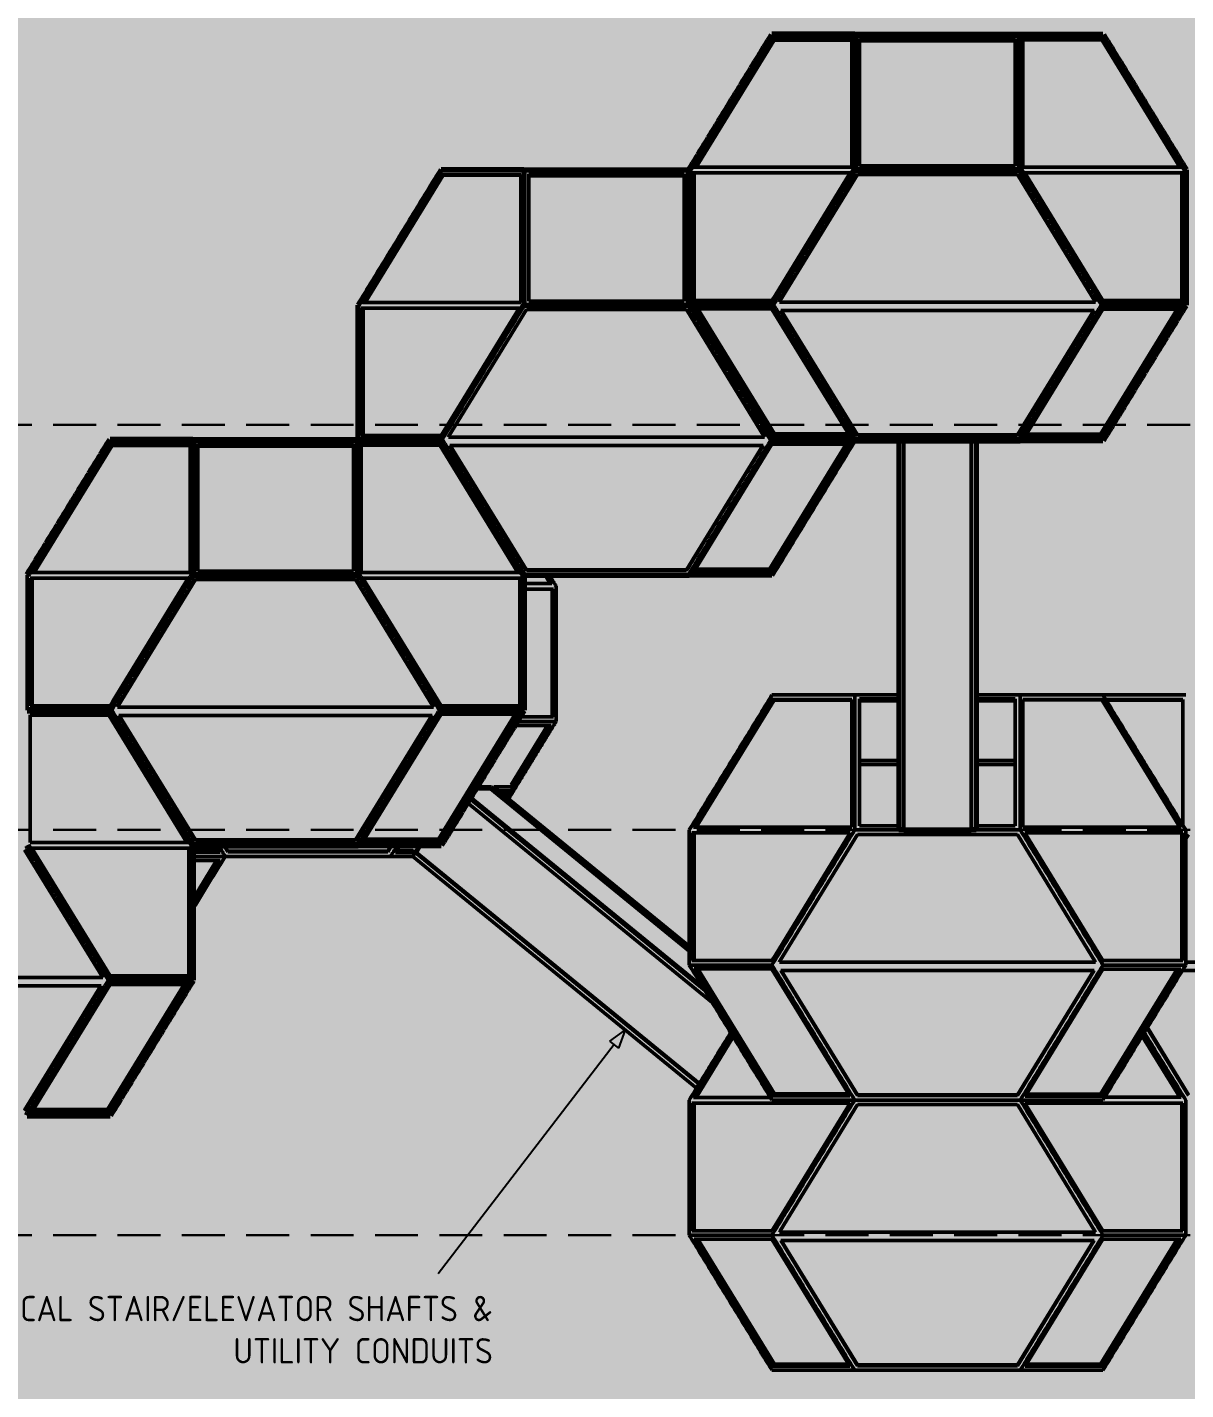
# Model space of a CAD drawing. Header units: millimetres. Extents: x 401 to 30661, y 2016 to 22119.
# Drawn here: x 15503 to 16189, y 8406 to 9213 of the extents above; entities that cross this region are included whole.
import ezdxf

# ---------------------------------------------------------------- set-up
doc = ezdxf.new("R2010")
doc.units = ezdxf.units.MM
doc.linetypes.add('DASHEDX2', pattern=[38.1, 25.4, -12.7])
for name, color, linetype, lineweight, true_color in [('1ST', 51, 'Continuous', 50, 0x7debff), ('2ND', 201, 'Continuous', 35, 0x39ffb0), ('3RD', 140, 'Continuous', 25, 0x7debff), ('4TH DETAILS', 125, 'Continuous', 15, 0x39ffb0), ('TEXTS', 210, 'Continuous', 25, 0xe0f9ff)]:
    doc.layers.add(name, color=color, linetype=linetype, lineweight=lineweight, true_color=true_color)
doc.layers.add('BACKGROUND', color=7, linetype='Continuous', true_color=0x000000)
for name, color, linetype, lineweight, true_color, transparency in [('GLOW-CYAN', 7, 'Continuous', 100, 0x7debff, 0.8), ('GLOW-CYAN-2', 7, 'Continuous', 50, 0x7debff, 0.8), ('GLOW-EMERALD', 7, 'Continuous', 70, 0x39ffb0, 0.8), ('GLOW-EMERALD-2', 7, 'Continuous', 30, 0x39ffb0, 0.8)]:
    doc.layers.add(name, color=color, linetype=linetype, lineweight=lineweight, true_color=true_color, transparency=transparency)
doc.styles.get("Standard").update_dxf_attribs({"font": 'arial.ttf'})

msp = doc.modelspace()

# ---------------------------------------------------------------- hatches: boundary and pattern name
at = {"layer": 'BACKGROUND'}
h = msp.add_hatch(color=256, dxfattribs=at)
h.dxf.hatch_style = 1
h.paths.add_polyline_path([(400.723, 2015.745), (30660.634, 2015.745), (30660.634, 22119.328), (400.723, 22119.328)])
at = {"layer": 'TEXTS'}
h = msp.add_hatch(color=256, dxfattribs=at)
h.dxf.hatch_style = 1
h.paths.add_polyline_path([(15847.871, 8612.422), (15853.349, 8608.222), (15857.29, 8619.033)])

# ---------------------------------------------------------------- linework, layer by layer
at = {"layer": '1ST', "linetype": 'Continuous'}
for points in [[(15944.141, 9208.413), (15895.151, 9128.413)], [(15993.131, 9208.413), (15944.141, 9208.413)], [(15993.131, 9208.413), (16091.11, 9208.413)], [(15993.131, 9208.413), (15993.131, 9128.413)], [(16091.11, 9208.413), (16140.1, 9208.413)], [(16091.11, 9208.413), (16091.11, 9128.413)], [(16140.1, 9208.413), (16189.09, 9128.413)], [(15895.151, 9048.413), (15895.151, 9128.413)], [(15944.141, 9048.413), (15993.131, 9128.413)], [(15993.131, 9128.413), (16091.11, 9128.413)], [(16091.11, 9128.413), (16140.1, 9048.413)], [(16189.09, 9048.413), (16189.09, 9128.413)], [(15895.151, 9048.413), (15944.141, 9048.413)], [(15895.151, 9048.413), (15944.141, 8968.413)], [(15944.141, 9048.413), (15993.131, 8968.413)], [(16091.11, 8968.413), (16140.1, 9048.413)], [(16140.1, 8968.413), (16189.09, 9048.413)], [(16189.09, 9048.413), (16140.1, 9048.413)], [(15552.223, 8968.413), (15503.233, 8888.413)], [(15601.212, 8968.413), (15552.223, 8968.413)], [(15601.212, 8968.413), (15699.192, 8968.413)], [(15601.212, 8968.413), (15601.212, 8888.413)], [(15699.192, 8968.413), (15748.182, 8968.413)], [(15699.192, 8968.413), (15699.192, 8888.413)], [(15748.182, 8968.413), (15797.172, 8888.413)], [(15944.141, 8968.413), (15993.131, 8968.413)], [(15993.131, 8968.413), (16091.11, 8968.413)], [(16140.1, 8968.413), (16091.11, 8968.413)], [(15552.223, 8808.413), (15601.212, 8888.413)], [(15601.212, 8888.413), (15699.192, 8888.413)], [(15699.192, 8888.413), (15748.182, 8808.413)], [(15797.172, 8808.413), (15797.172, 8888.413)], [(15503.233, 8808.413), (15552.223, 8808.413)], [(15552.223, 8808.413), (15601.212, 8728.413)], [(15699.192, 8728.413), (15748.182, 8808.413)], [(15748.182, 8728.413), (15797.172, 8808.413)], [(15797.172, 8808.413), (15748.182, 8808.413)], [(15503.233, 8728.413), (15552.223, 8648.413)], [(15601.212, 8648.413), (15601.212, 8728.413)], [(15601.212, 8728.413), (15699.192, 8728.413)], [(15748.182, 8728.413), (15699.192, 8728.413)], [(15503.233, 8568.413), (15552.223, 8648.413)], [(15552.223, 8568.413), (15601.212, 8648.413)], [(15601.212, 8648.413), (15552.223, 8648.413)], [(15552.223, 8568.413), (15503.233, 8568.413)]]:
    msp.add_open_spline(points, degree=1, dxfattribs=at)
at = {"layer": '2ND', "linetype": 'Continuous', "extrusion": (0, 1, -2e-16)}
for p, q in [((16019.21, 8968.413), (16019.21, 8737.473)), ((16065.031, 8968.413), (16065.031, 8737.473)), ((16022.121, 8737.473), (16019.21, 8737.473)), ((16022.121, 8737.473), (16062.121, 8737.473)), ((16065.031, 8737.473), (16062.121, 8737.473))]:
    msp.add_line(p, q, dxfattribs=at)
at = {"layer": '2ND', "linetype": 'Continuous'}
for points in [[(15748.182, 9128.413), (15699.192, 9048.413)], [(15797.172, 9128.413), (15748.182, 9128.413)], [(15797.172, 9128.413), (15895.151, 9128.413)], [(15797.172, 9128.413), (15797.172, 9048.413)], [(15699.192, 8968.413), (15699.192, 9048.413)], [(15748.182, 8968.413), (15797.172, 9048.413)], [(15797.172, 9048.413), (15895.151, 9048.413)], [(15748.182, 8968.413), (15797.172, 8888.413)], [(15895.151, 8888.413), (15944.141, 8968.413)], [(15944.141, 8888.413), (15993.131, 8968.413)], [(15797.172, 8888.413), (15895.151, 8888.413)], [(15944.141, 8888.413), (15895.151, 8888.413)]]:
    msp.add_open_spline(points, degree=1, dxfattribs=at)
at = {"layer": '3RD', "linetype": 'Continuous', "extrusion": (0, 1, -2e-16)}
for p, q in [((15898.409, 9131.073), (15944.141, 9205.753)), ((15899.272, 9129.982), (15945.366, 9205.253)), ((15945.366, 9205.253), (15944.141, 9205.753)), ((15944.141, 9205.753), (15989.873, 9205.753)), ((15945.366, 9205.253), (15991.502, 9205.253)), ((15989.873, 9205.753), (15991.502, 9205.753)), ((15991.502, 9205.753), (15991.502, 9203.092)), ((15991.502, 9203.092), (15991.502, 9129.982)), ((15996.042, 9206.036), (16088.2, 9206.036)), ((15996.042, 9130.79), (15996.042, 9206.036)), ((16088.2, 9204.865), (15996.042, 9204.865)), ((16088.2, 9206.036), (16088.2, 9130.79)), ((16092.74, 9131.073), (16092.74, 9205.753)), ((16092.74, 9205.753), (16138.471, 9205.753)), ((16139.365, 9205.453), (16092.74, 9205.453)), ((16138.471, 9205.753), (16140.1, 9205.753)), ((16139.365, 9205.453), (16140.1, 9205.753)), ((16185.537, 9130.055), (16139.365, 9205.453)), ((16140.1, 9205.753), (16186.456, 9130.055)), ((15897.741, 9129.982), (15898.409, 9131.073)), ((15897.741, 9129.982), (15991.502, 9129.982)), ((16088.2, 9130.79), (15996.042, 9130.79)), ((16092.74, 9130.055), (16092.74, 9131.073)), ((16092.74, 9130.055), (16186.456, 9130.055)), ((15702.45, 9051.073), (15748.182, 9125.753)), ((15703.313, 9049.982), (15749.407, 9125.253)), ((15749.407, 9125.253), (15748.182, 9125.753)), ((15748.182, 9125.753), (15793.913, 9125.753)), ((15749.407, 9125.253), (15795.542, 9125.253)), ((15793.913, 9125.753), (15795.542, 9125.753)), ((15795.542, 9125.753), (15795.542, 9123.092)), ((15795.542, 9123.092), (15795.542, 9049.982)), ((15800.082, 9126.036), (15892.24, 9126.036)), ((15800.082, 9050.79), (15800.082, 9126.036)), ((15892.24, 9124.865), (15800.082, 9124.865)), ((15892.24, 9126.036), (15892.24, 9050.79)), ((15896.78, 9126.639), (15898.005, 9126.139)), ((15896.78, 9051.073), (15896.78, 9126.639)), ((15990.416, 9126.639), (15896.78, 9126.639)), ((15898.005, 9051.073), (15898.005, 9126.139)), ((15990.416, 9126.639), (15945.77, 9053.734)), ((15949.028, 9051.073), (15994.76, 9125.753)), ((15994.76, 9125.753), (16086.223, 9125.753)), ((16086.223, 9125.753), (16089.481, 9125.753)), ((16089.481, 9125.753), (16135.756, 9050.187)), ((16140.1, 9051.073), (16093.826, 9126.639)), ((16187.461, 9126.639), (16093.826, 9126.639)), ((16186.726, 9126.339), (16187.461, 9126.639)), ((16186.726, 9051.073), (16186.726, 9126.339)), ((16187.461, 9126.639), (16187.461, 9125.753)), ((16187.461, 9125.753), (16187.461, 9051.073)), ((15701.782, 9049.982), (15702.45, 9051.073)), ((15701.782, 9049.982), (15795.542, 9049.982)), ((15892.24, 9050.79), (15800.082, 9050.79)), ((15944.141, 9051.073), (15896.78, 9051.073)), ((15945.77, 9053.734), (15944.141, 9051.073)), ((15948.485, 9050.187), (15949.028, 9051.073)), ((15948.485, 9050.187), (16135.756, 9050.187)), ((16141.729, 9051.073), (16140.1, 9051.073)), ((16187.461, 9051.073), (16141.729, 9051.073)), ((15700.821, 9046.639), (15702.046, 9046.139)), ((15700.821, 8971.073), (15700.821, 9046.639)), ((15794.456, 9046.639), (15700.821, 9046.639)), ((15702.046, 8971.073), (15702.046, 9046.139)), ((15794.456, 9046.639), (15749.811, 8973.734)), ((15753.069, 8971.073), (15798.801, 9045.753)), ((15798.801, 9045.753), (15890.264, 9045.753)), ((15890.264, 9045.753), (15893.522, 9045.753)), ((15893.522, 9045.753), (15939.797, 8970.187)), ((15944.096, 8970.863), (15898.018, 9046.109)), ((15898.018, 9046.109), (15944.096, 9046.109)), ((15900.169, 9046.109), (15945.531, 8972.034)), ((15944.096, 9046.109), (15944.141, 9046.036)), ((15944.141, 9046.036), (15990.175, 8970.863)), ((15994.76, 8971.073), (15949.34, 9045.244)), ((16134.901, 9045.244), (15949.34, 9045.244)), ((15994.76, 8971.573), (15949.646, 9045.244)), ((16134.901, 9045.244), (16089.481, 8971.073)), ((16134.595, 9045.244), (16089.481, 8971.573)), ((16094.021, 8970.79), (16140.1, 9046.036)), ((16138.666, 8971.961), (16184.028, 9046.036)), ((16140.1, 9046.036), (16186.179, 9046.036)), ((16186.179, 9046.036), (16140.1, 8970.79)), ((15748.182, 8971.073), (15700.821, 8971.073)), ((15749.811, 8973.734), (15748.182, 8971.073)), ((15752.526, 8970.187), (15753.069, 8971.073)), ((15752.526, 8970.187), (15939.797, 8970.187)), ((15945.531, 8972.034), (15944.096, 8970.863)), ((15944.141, 8970.863), (15944.096, 8970.863)), ((15990.175, 8970.863), (15944.141, 8970.863)), ((15945.531, 8972.034), (15989.458, 8972.034)), ((15994.76, 8971.073), (15994.76, 8971.573)), ((16089.481, 8971.573), (15994.76, 8971.573)), ((16086.223, 8971.073), (15994.76, 8971.073)), ((16022.121, 8968.413), (16022.121, 8737.473)), ((16022.121, 8968.413), (16022.121, 8737.473)), ((16062.121, 8968.413), (16062.121, 8737.473)), ((16062.121, 8968.413), (16062.121, 8737.473)), ((16089.481, 8971.073), (16086.223, 8971.073)), ((16089.481, 8971.073), (16089.481, 8971.573)), ((16140.1, 8970.79), (16094.021, 8970.79)), ((16094.738, 8971.961), (16138.666, 8971.961)), ((16138.666, 8971.961), (16140.1, 8970.79)), ((15506.491, 8891.073), (15552.223, 8965.753)), ((15507.354, 8889.982), (15553.447, 8965.253)), ((15553.447, 8965.253), (15552.223, 8965.753)), ((15552.223, 8965.753), (15597.954, 8965.753)), ((15553.447, 8965.253), (15599.583, 8965.253)), ((15597.954, 8965.753), (15599.583, 8965.753)), ((15599.583, 8965.753), (15599.583, 8963.092)), ((15599.583, 8963.092), (15599.583, 8889.982)), ((15604.123, 8966.036), (15696.281, 8966.036)), ((15604.123, 8890.79), (15604.123, 8966.036)), ((15696.281, 8964.865), (15604.123, 8964.865)), ((15696.281, 8966.036), (15696.281, 8890.79)), ((15700.821, 8891.073), (15700.821, 8965.753)), ((15700.821, 8965.753), (15746.553, 8965.753)), ((15747.447, 8965.453), (15700.821, 8965.453)), ((15746.553, 8965.753), (15748.182, 8965.753)), ((15747.447, 8965.453), (15748.182, 8965.753)), ((15793.619, 8890.055), (15747.447, 8965.453)), ((15748.182, 8965.753), (15794.537, 8890.055)), ((15798.801, 8891.073), (15753.381, 8965.244)), ((15938.942, 8965.244), (15753.381, 8965.244)), ((15798.801, 8891.573), (15753.687, 8965.244)), ((15938.942, 8965.244), (15893.522, 8891.073)), ((15938.636, 8965.244), (15893.522, 8891.573)), ((15898.062, 8890.79), (15944.141, 8966.036)), ((15942.707, 8891.961), (15988.068, 8966.036)), ((15944.141, 8966.036), (15990.22, 8966.036)), ((15990.22, 8966.036), (15944.141, 8890.79)), ((15504.862, 8886.639), (15506.087, 8886.139)), ((15504.862, 8811.073), (15504.862, 8886.639)), ((15598.497, 8886.639), (15504.862, 8886.639)), ((15505.823, 8889.982), (15506.491, 8891.073)), ((15505.823, 8889.982), (15599.583, 8889.982)), ((15506.087, 8811.073), (15506.087, 8886.139)), ((15598.497, 8886.639), (15553.852, 8813.734)), ((15557.11, 8811.073), (15602.842, 8885.753)), ((15602.842, 8885.753), (15694.305, 8885.753)), ((15696.281, 8890.79), (15604.123, 8890.79)), ((15694.305, 8885.753), (15697.563, 8885.753)), ((15697.563, 8885.753), (15743.838, 8810.187)), ((15700.821, 8890.055), (15700.821, 8891.073)), ((15700.821, 8890.055), (15794.537, 8890.055)), ((15748.182, 8811.073), (15701.907, 8886.639)), ((15795.542, 8886.639), (15701.907, 8886.639)), ((15794.808, 8886.339), (15795.542, 8886.639)), ((15794.808, 8811.073), (15794.808, 8886.339)), ((15795.542, 8886.639), (15795.542, 8885.753)), ((15795.542, 8885.753), (15795.542, 8811.073)), ((15798.801, 8891.073), (15798.801, 8891.573)), ((15893.522, 8891.573), (15798.801, 8891.573)), ((15890.264, 8891.073), (15798.801, 8891.073)), ((15812.801, 8883.452), (15809.763, 8888.413)), ((15810.682, 8888.413), (15813.72, 8883.452)), ((15893.522, 8891.073), (15890.264, 8891.073)), ((15893.522, 8891.073), (15893.522, 8891.573)), ((15944.141, 8890.79), (15898.062, 8890.79)), ((15898.779, 8891.961), (15942.707, 8891.961)), ((15942.707, 8891.961), (15944.141, 8890.79)), ((15797.172, 8883.452), (15813.72, 8883.452)), ((15814.725, 8880.037), (15797.172, 8880.037)), ((15813.99, 8879.737), (15814.725, 8880.037)), ((15813.99, 8804.471), (15813.99, 8879.737)), ((15814.725, 8880.037), (15814.725, 8879.15)), ((15814.725, 8879.15), (15814.725, 8804.471)), ((15553.852, 8813.734), (15552.223, 8811.073)), ((15898.409, 8740.133), (15944.141, 8814.813)), ((15899.272, 8739.042), (15945.366, 8814.313)), ((15945.366, 8814.313), (15944.141, 8814.813)), ((15944.141, 8814.813), (15989.873, 8814.813)), ((15945.366, 8814.313), (15991.502, 8814.313)), ((15989.873, 8814.813), (15991.502, 8814.813)), ((15991.502, 8814.813), (15991.502, 8812.152)), ((15996.042, 8815.096), (16019.21, 8815.096)), ((15996.042, 8739.85), (15996.042, 8815.096)), ((16019.21, 8813.925), (15996.042, 8813.925)), ((16065.031, 8815.096), (16088.2, 8815.096)), ((16088.2, 8813.925), (16065.031, 8813.925)), ((16088.2, 8815.096), (16088.2, 8739.85)), ((16092.74, 8740.133), (16092.74, 8814.813)), ((16092.74, 8814.813), (16138.471, 8814.813)), ((16139.365, 8814.513), (16092.74, 8814.513)), ((16138.471, 8814.813), (16140.1, 8814.813)), ((16139.365, 8814.513), (16140.1, 8814.813)), ((16185.537, 8739.115), (16139.365, 8814.513)), ((16140.1, 8814.813), (16186.456, 8739.115)), ((16141.729, 8814.813), (16185.832, 8814.813)), ((16142.035, 8814.313), (16187.461, 8814.313)), ((16185.832, 8814.813), (16187.461, 8814.813)), ((16187.461, 8814.813), (16187.461, 8812.152)), ((15552.223, 8811.073), (15504.862, 8811.073)), ((15504.862, 8731.073), (15504.862, 8805.753)), ((15504.862, 8805.753), (15550.594, 8805.753)), ((15551.488, 8805.453), (15504.862, 8805.453)), ((15550.594, 8805.753), (15552.223, 8805.753)), ((15551.488, 8805.453), (15552.223, 8805.753)), ((15597.659, 8730.055), (15551.488, 8805.453)), ((15552.223, 8805.753), (15598.578, 8730.055)), ((15556.567, 8810.187), (15557.11, 8811.073)), ((15556.567, 8810.187), (15743.838, 8810.187)), ((15602.842, 8731.073), (15557.421, 8805.244)), ((15742.983, 8805.244), (15557.421, 8805.244)), ((15602.842, 8731.573), (15557.728, 8805.244)), ((15742.677, 8805.244), (15697.563, 8731.573)), ((15742.983, 8805.244), (15697.563, 8731.073)), ((15702.103, 8730.79), (15748.182, 8806.036)), ((15746.747, 8731.961), (15792.109, 8806.036)), ((15749.811, 8811.073), (15748.182, 8811.073)), ((15748.182, 8806.036), (15794.261, 8806.036)), ((15794.261, 8806.036), (15748.182, 8730.79)), ((15795.542, 8811.073), (15749.811, 8811.073)), ((15991.502, 8812.152), (15991.502, 8739.042)), ((16187.461, 8812.152), (16187.461, 8740.133)), ((15813.443, 8799.434), (15787.27, 8756.693)), ((15789.697, 8764.17), (15811.292, 8799.434)), ((15791.673, 8799.434), (15813.443, 8799.434)), ((15814.725, 8804.471), (15794.758, 8804.471)), ((16019.21, 8778.661), (15996.042, 8778.661)), ((15996.042, 8776.285), (15996.042, 8778.661)), ((16019.21, 8776.285), (15996.042, 8776.285)), ((16088.2, 8778.661), (16065.031, 8778.661)), ((16088.2, 8776.285), (16065.031, 8776.285)), ((16088.2, 8778.661), (16088.2, 8776.285)), ((15765.605, 8756.865), (15902.968, 8644.708)), ((15777.389, 8761.851), (15768.659, 8761.851)), ((15778.092, 8762.999), (15769.361, 8762.999)), ((15778.092, 8762.999), (15777.389, 8761.851)), ((15895.151, 8665.699), (15777.389, 8761.851)), ((15778.092, 8762.999), (15895.151, 8667.42)), ((15791.131, 8762.999), (15779.547, 8762.999)), ((15779.547, 8762.999), (15895.151, 8668.609)), ((15789.676, 8760.622), (15782.458, 8760.622)), ((15785.836, 8757.864), (15787.525, 8760.622)), ((15791.131, 8762.999), (15789.676, 8760.622)), ((15789.697, 8764.17), (15791.131, 8762.999)), ((15763.664, 8753.696), (15908.79, 8635.201)), ((15765.12, 8756.072), (15904.423, 8642.331)), ((15896.78, 8735.699), (15898.005, 8735.199)), ((15896.78, 8660.133), (15896.78, 8735.699)), ((15990.416, 8735.699), (15896.78, 8735.699)), ((15897.741, 8739.042), (15898.409, 8740.133)), ((15897.741, 8739.042), (15991.502, 8739.042)), ((15898.005, 8660.133), (15898.005, 8735.199)), ((15990.416, 8735.699), (15945.77, 8662.794)), ((15949.028, 8660.133), (15994.76, 8734.813)), ((15994.76, 8734.813), (16086.223, 8734.813)), ((16019.21, 8739.85), (15996.042, 8739.85)), ((16088.2, 8739.85), (16065.031, 8739.85)), ((16086.223, 8734.813), (16089.481, 8734.813)), ((16089.481, 8734.813), (16135.756, 8659.246)), ((16092.74, 8739.115), (16092.74, 8740.133)), ((16092.74, 8739.115), (16186.456, 8739.115)), ((16140.1, 8660.133), (16093.826, 8735.699)), ((16187.461, 8735.699), (16093.826, 8735.699)), ((16186.726, 8735.399), (16187.461, 8735.699)), ((16186.726, 8660.133), (16186.726, 8735.399)), ((16187.461, 8735.699), (16187.461, 8734.813)), ((16187.461, 8734.813), (16187.461, 8660.133)), ((16189.09, 8732.152), (16190.719, 8734.813)), ((15501.604, 8725.753), (15547.878, 8650.187)), ((15504.862, 8730.055), (15504.862, 8731.073)), ((15504.862, 8730.055), (15598.578, 8730.055)), ((15552.223, 8651.073), (15505.948, 8726.639)), ((15599.583, 8726.639), (15505.948, 8726.639)), ((15598.848, 8726.339), (15599.583, 8726.639)), ((15598.848, 8651.073), (15598.848, 8726.339)), ((15599.583, 8726.639), (15599.583, 8725.753)), ((15599.583, 8725.753), (15599.583, 8651.073)), ((15601.212, 8725.431), (15616.722, 8725.431)), ((15617.439, 8724.26), (15601.212, 8724.26)), ((15697.563, 8731.573), (15602.842, 8731.573)), ((15602.842, 8731.073), (15602.842, 8731.573)), ((15694.305, 8731.073), (15602.842, 8731.073)), ((15614.896, 8728.413), (15617.439, 8724.26)), ((15622.024, 8724.471), (15619.61, 8728.413)), ((15622.024, 8724.971), (15619.916, 8728.413)), ((15622.024, 8724.471), (15622.024, 8724.971)), ((15716.745, 8724.971), (15622.024, 8724.971)), ((15713.487, 8724.471), (15622.024, 8724.471)), ((15697.563, 8731.073), (15694.305, 8731.073)), ((15697.563, 8731.073), (15697.563, 8731.573)), ((15748.182, 8730.79), (15702.103, 8730.79)), ((15702.82, 8731.961), (15746.747, 8731.961)), ((15716.745, 8724.471), (15713.487, 8724.471)), ((15719.159, 8728.413), (15716.745, 8724.471)), ((15718.853, 8728.413), (15716.745, 8724.971)), ((15716.745, 8724.471), (15716.745, 8724.971)), ((15721.285, 8724.187), (15723.873, 8728.413)), ((15733.622, 8724.187), (15721.285, 8724.187)), ((15722.003, 8725.358), (15731.435, 8725.358)), ((15732.869, 8724.187), (15731.414, 8721.811)), ((15732.869, 8724.187), (15731.435, 8725.358)), ((15732.869, 8724.187), (15735.457, 8728.413)), ((15733.622, 8724.187), (15732.869, 8724.187)), ((15732.869, 8724.187), (15900.953, 8586.947)), ((15733.622, 8724.187), (15732.869, 8724.187)), ((15736.21, 8728.413), (15733.622, 8724.187)), ((15733.622, 8724.187), (15901.204, 8587.357)), ((15746.747, 8731.961), (15748.182, 8730.79)), ((15601.212, 8719.434), (15617.484, 8719.434)), ((15617.484, 8719.434), (15601.212, 8692.862)), ((15601.212, 8696.376), (15615.333, 8719.434)), ((15731.414, 8721.811), (15899.498, 8584.571)), ((15944.141, 8660.133), (15896.78, 8660.133)), ((15945.77, 8662.794), (15944.141, 8660.133)), ((15948.485, 8659.246), (15949.028, 8660.133)), ((16141.729, 8660.133), (16140.1, 8660.133)), ((16187.461, 8660.133), (16141.729, 8660.133)), ((15944.096, 8579.922), (15898.018, 8655.169)), ((15898.018, 8655.169), (15944.096, 8655.169)), ((15900.169, 8655.169), (15945.531, 8581.094)), ((15944.096, 8655.169), (15944.141, 8655.096)), ((15944.141, 8655.096), (15990.175, 8579.922)), ((15948.485, 8659.246), (16135.756, 8659.246)), ((15994.76, 8580.133), (15949.34, 8654.304)), ((16134.901, 8654.304), (15949.34, 8654.304)), ((15994.76, 8580.633), (15949.646, 8654.304)), ((16134.595, 8654.304), (16089.481, 8580.633)), ((16134.901, 8654.304), (16089.481, 8580.133)), ((16094.021, 8579.85), (16140.1, 8655.096)), ((16138.666, 8581.021), (16184.028, 8655.096)), ((16140.1, 8655.096), (16186.179, 8655.096)), ((16186.179, 8655.096), (16140.1, 8579.85)), ((16330.861, 8654.304), (16187.149, 8654.304)), ((16189.09, 8659.246), (16331.715, 8659.246)), ((15360.608, 8650.187), (15547.878, 8650.187)), ((15547.024, 8645.244), (15361.462, 8645.244)), ((15547.024, 8645.244), (15501.604, 8571.073)), ((15546.718, 8645.244), (15501.604, 8571.573)), ((15506.144, 8570.79), (15552.223, 8646.036)), ((15550.788, 8571.961), (15596.15, 8646.036)), ((15553.852, 8651.073), (15552.223, 8651.073)), ((15552.223, 8646.036), (15598.302, 8646.036)), ((15598.302, 8646.036), (15552.223, 8570.79)), ((15599.583, 8651.073), (15553.852, 8651.073)), ((16190.719, 8580.133), (16166.224, 8620.133)), ((16190.719, 8580.633), (16166.377, 8620.383)), ((15898.409, 8580.133), (15920.461, 8616.143)), ((15899.272, 8579.042), (15921.226, 8614.893)), ((16185.537, 8579.115), (16163.321, 8615.393)), ((16163.781, 8616.143), (16186.456, 8579.115)), ((15897.741, 8579.042), (15898.409, 8580.133)), ((15897.741, 8579.042), (15943.18, 8579.042)), ((15945.531, 8581.094), (15944.096, 8579.922)), ((15944.141, 8579.922), (15944.096, 8579.922)), ((15990.175, 8579.922), (15944.141, 8579.922)), ((15945.531, 8581.094), (15989.458, 8581.094)), ((16089.481, 8580.633), (15994.76, 8580.633)), ((15994.76, 8580.133), (15994.76, 8580.633)), ((16086.223, 8580.133), (15994.76, 8580.133)), ((16089.481, 8580.133), (16086.223, 8580.133)), ((16089.481, 8580.133), (16089.481, 8580.633)), ((16140.1, 8579.85), (16094.021, 8579.85)), ((16094.738, 8581.021), (16138.666, 8581.021)), ((16138.666, 8581.021), (16140.1, 8579.85)), ((16141.106, 8579.115), (16186.456, 8579.115)), ((15552.223, 8570.79), (15506.144, 8570.79)), ((15506.861, 8571.961), (15550.788, 8571.961)), ((15550.788, 8571.961), (15552.223, 8570.79)), ((15896.78, 8575.699), (15898.005, 8575.199)), ((15896.78, 8500.133), (15896.78, 8575.699)), ((15990.416, 8575.699), (15896.78, 8575.699)), ((15898.005, 8500.133), (15898.005, 8575.199)), ((15990.416, 8575.699), (15945.77, 8502.794)), ((15949.028, 8500.133), (15994.76, 8574.813)), ((15994.76, 8574.813), (16086.223, 8574.813)), ((16086.223, 8574.813), (16089.481, 8574.813)), ((16089.481, 8574.813), (16135.756, 8499.246)), ((16140.1, 8500.133), (16093.826, 8575.699)), ((16187.461, 8575.699), (16093.826, 8575.699)), ((16186.726, 8575.399), (16187.461, 8575.699)), ((16186.726, 8500.133), (16186.726, 8575.399)), ((16187.461, 8575.699), (16187.461, 8574.813)), ((16187.461, 8574.813), (16187.461, 8500.133)), ((15944.141, 8500.133), (15896.78, 8500.133)), ((15945.77, 8502.794), (15944.141, 8500.133)), ((15948.485, 8499.246), (15949.028, 8500.133)), ((15948.485, 8499.246), (16135.756, 8499.246)), ((16141.729, 8500.133), (16140.1, 8500.133)), ((16187.461, 8500.133), (16141.729, 8500.133)), ((15944.096, 8419.922), (15898.018, 8495.169)), ((15898.018, 8495.169), (15944.096, 8495.169)), ((15900.169, 8495.169), (15945.531, 8421.094)), ((15944.096, 8495.169), (15944.141, 8495.096)), ((15944.141, 8495.096), (15990.175, 8419.922)), ((15994.76, 8420.133), (15949.34, 8494.304)), ((16134.901, 8494.304), (15949.34, 8494.304)), ((15994.76, 8420.633), (15949.646, 8494.304)), ((16134.901, 8494.304), (16089.481, 8420.133)), ((16134.595, 8494.304), (16089.481, 8420.633)), ((16094.021, 8419.85), (16140.1, 8495.096)), ((16138.666, 8421.021), (16184.028, 8495.096)), ((16140.1, 8495.096), (16186.179, 8495.096)), ((16186.179, 8495.096), (16140.1, 8419.85)), ((15945.531, 8421.094), (15944.096, 8419.922)), ((15944.141, 8419.922), (15944.096, 8419.922)), ((15990.175, 8419.922), (15944.141, 8419.922)), ((15945.531, 8421.094), (15989.458, 8421.094)), ((15994.76, 8420.133), (15994.76, 8420.633)), ((16089.481, 8420.633), (15994.76, 8420.633)), ((16086.223, 8420.133), (15994.76, 8420.133)), ((16089.481, 8420.133), (16086.223, 8420.133)), ((16089.481, 8420.133), (16089.481, 8420.633)), ((16140.1, 8419.85), (16094.021, 8419.85)), ((16094.738, 8421.021), (16138.666, 8421.021)), ((16138.666, 8421.021), (16140.1, 8419.85))]:
    msp.add_line(p, q, dxfattribs=at)
at = {"layer": '3RD', "linetype": 'Continuous'}
for points in [[(15895.151, 9128.413), (15895.151, 9048.413)], [(15895.151, 9048.413), (15944.141, 8968.413)], [(15503.233, 8808.413), (15503.233, 8888.413)], [(15812.311, 8888.413), (15816.354, 8881.811)], [(15816.354, 8801.811), (15816.354, 8881.811)], [(15944.141, 8817.473), (15895.151, 8737.473)], [(15993.131, 8817.473), (15944.141, 8817.473)], [(15993.131, 8817.473), (16019.21, 8817.473)], [(15993.131, 8817.473), (15993.131, 8737.473)], [(16065.031, 8817.473), (16091.11, 8817.473)], [(16091.11, 8817.473), (16140.1, 8817.473)], [(16091.11, 8817.473), (16091.11, 8737.473)], [(16140.1, 8817.473), (16189.09, 8737.473)], [(16189.09, 8817.473), (16140.1, 8817.473)], [(15552.223, 8808.413), (15601.212, 8728.413)], [(15788.24, 8755.901), (15816.354, 8801.811)], [(15816.354, 8801.811), (15793.128, 8801.811)], [(15895.151, 8657.473), (15895.151, 8737.473)], [(15944.141, 8657.473), (15993.131, 8737.473)], [(15993.131, 8737.473), (16091.11, 8737.473)], [(16091.11, 8737.473), (16140.1, 8657.473)], [(16189.09, 8657.473), (16189.09, 8737.473)], [(15616.352, 8728.413), (15620.395, 8721.811)], [(15718.375, 8721.811), (15722.418, 8728.413)], [(15601.212, 8721.811), (15620.395, 8721.811)], [(15601.212, 8690.486), (15620.395, 8721.811)], [(15620.395, 8721.811), (15718.375, 8721.811)], [(15731.414, 8721.811), (15718.375, 8721.811)], [(15895.151, 8657.473), (15944.141, 8657.473)], [(15895.151, 8657.473), (15944.141, 8577.473)], [(15944.141, 8657.473), (15993.131, 8577.473)], [(16091.11, 8577.473), (16140.1, 8657.473)], [(16140.1, 8577.473), (16189.09, 8657.473)], [(16189.09, 8657.473), (16140.1, 8657.473)], [(15919.646, 8617.473), (15895.151, 8577.473)], [(16164.595, 8617.473), (16189.09, 8577.473)], [(16164.595, 8617.473), (16189.09, 8577.473)], [(15895.151, 8497.473), (15895.151, 8577.473)], [(15944.141, 8577.473), (15993.131, 8577.473)], [(15944.141, 8497.473), (15993.131, 8577.473)], [(15993.131, 8577.473), (16091.11, 8577.473)], [(16140.1, 8577.473), (16091.11, 8577.473)], [(16091.11, 8577.473), (16140.1, 8497.473)], [(16189.09, 8497.473), (16189.09, 8577.473)], [(15895.151, 8497.473), (15944.141, 8497.473)], [(15895.151, 8497.473), (15944.141, 8417.473)], [(15944.141, 8497.473), (15993.131, 8417.473)], [(16091.11, 8417.473), (16140.1, 8497.473)], [(16140.1, 8417.473), (16189.09, 8497.473)], [(16189.09, 8497.473), (16140.1, 8497.473)], [(15944.141, 8417.473), (15993.131, 8417.473)], [(15993.131, 8417.473), (16091.11, 8417.473)], [(16140.1, 8417.473), (16091.11, 8417.473)]]:
    msp.add_open_spline(points, degree=1, dxfattribs=at)
at = {"layer": '4TH DETAILS', "linetype": 'DASHEDX2'}
for p, q in [((18249.126, 8977.473), (14249.126, 8977.473)), ((18249.126, 8737.473), (14249.126, 8737.473)), ((18249.126, 8497.473), (14249.126, 8497.473))]:
    msp.add_line(p, q, dxfattribs=at)
at = {"layer": 'GLOW-CYAN', "linetype": 'Continuous'}
for points in [[(15944.141, 9208.413), (15895.151, 9128.413)], [(15993.131, 9208.413), (15944.141, 9208.413)], [(15993.131, 9208.413), (16091.11, 9208.413)], [(15993.131, 9208.413), (15993.131, 9128.413)], [(16091.11, 9208.413), (16140.1, 9208.413)], [(16091.11, 9208.413), (16091.11, 9128.413)], [(16140.1, 9208.413), (16189.09, 9128.413)], [(15895.151, 9048.413), (15895.151, 9128.413)], [(15944.141, 9048.413), (15993.131, 9128.413)], [(15993.131, 9128.413), (16091.11, 9128.413)], [(16091.11, 9128.413), (16140.1, 9048.413)], [(16189.09, 9048.413), (16189.09, 9128.413)], [(15895.151, 9048.413), (15944.141, 9048.413)], [(15895.151, 9048.413), (15944.141, 8968.413)], [(15944.141, 9048.413), (15993.131, 8968.413)], [(16091.11, 8968.413), (16140.1, 9048.413)], [(16140.1, 8968.413), (16189.09, 9048.413)], [(16189.09, 9048.413), (16140.1, 9048.413)], [(15552.223, 8968.413), (15503.233, 8888.413)], [(15601.212, 8968.413), (15552.223, 8968.413)], [(15601.212, 8968.413), (15699.192, 8968.413)], [(15601.212, 8968.413), (15601.212, 8888.413)], [(15699.192, 8968.413), (15748.182, 8968.413)], [(15699.192, 8968.413), (15699.192, 8888.413)], [(15748.182, 8968.413), (15797.172, 8888.413)], [(15944.141, 8968.413), (15993.131, 8968.413)], [(15993.131, 8968.413), (16091.11, 8968.413)], [(16140.1, 8968.413), (16091.11, 8968.413)], [(15552.223, 8808.413), (15601.212, 8888.413)], [(15601.212, 8888.413), (15699.192, 8888.413)], [(15699.192, 8888.413), (15748.182, 8808.413)], [(15797.172, 8808.413), (15797.172, 8888.413)], [(15503.233, 8808.413), (15552.223, 8808.413)], [(15552.223, 8808.413), (15601.212, 8728.413)], [(15699.192, 8728.413), (15748.182, 8808.413)], [(15748.182, 8728.413), (15797.172, 8808.413)], [(15797.172, 8808.413), (15748.182, 8808.413)], [(15503.233, 8728.413), (15552.223, 8648.413)], [(15601.212, 8648.413), (15601.212, 8728.413)], [(15601.212, 8728.413), (15699.192, 8728.413)], [(15748.182, 8728.413), (15699.192, 8728.413)], [(15503.233, 8568.413), (15552.223, 8648.413)], [(15552.223, 8568.413), (15601.212, 8648.413)], [(15601.212, 8648.413), (15552.223, 8648.413)], [(15552.223, 8568.413), (15503.233, 8568.413)]]:
    msp.add_open_spline(points, degree=1, dxfattribs=at)
at = {"layer": 'GLOW-CYAN-2', "linetype": 'Continuous', "extrusion": (0, 1, -2e-16)}
for p, q in [((15898.409, 9131.073), (15944.141, 9205.753)), ((15899.272, 9129.982), (15945.366, 9205.253)), ((15945.366, 9205.253), (15944.141, 9205.753)), ((15944.141, 9205.753), (15989.873, 9205.753)), ((15945.366, 9205.253), (15991.502, 9205.253)), ((15989.873, 9205.753), (15991.502, 9205.753)), ((15991.502, 9205.753), (15991.502, 9203.092)), ((15991.502, 9203.092), (15991.502, 9129.982)), ((15996.042, 9206.036), (16088.2, 9206.036)), ((15996.042, 9130.79), (15996.042, 9206.036)), ((16088.2, 9204.865), (15996.042, 9204.865)), ((16088.2, 9206.036), (16088.2, 9130.79)), ((16092.74, 9131.073), (16092.74, 9205.753)), ((16092.74, 9205.753), (16138.471, 9205.753)), ((16139.365, 9205.453), (16092.74, 9205.453)), ((16138.471, 9205.753), (16140.1, 9205.753)), ((16139.365, 9205.453), (16140.1, 9205.753)), ((16185.537, 9130.055), (16139.365, 9205.453)), ((16140.1, 9205.753), (16186.456, 9130.055)), ((15897.741, 9129.982), (15898.409, 9131.073)), ((15897.741, 9129.982), (15991.502, 9129.982)), ((16088.2, 9130.79), (15996.042, 9130.79)), ((16092.74, 9130.055), (16092.74, 9131.073)), ((16092.74, 9130.055), (16186.456, 9130.055)), ((15702.45, 9051.073), (15748.182, 9125.753)), ((15703.313, 9049.982), (15749.407, 9125.253)), ((15749.407, 9125.253), (15748.182, 9125.753)), ((15748.182, 9125.753), (15793.913, 9125.753)), ((15749.407, 9125.253), (15795.542, 9125.253)), ((15793.913, 9125.753), (15795.542, 9125.753)), ((15795.542, 9125.753), (15795.542, 9123.092)), ((15795.542, 9123.092), (15795.542, 9049.982)), ((15800.082, 9126.036), (15892.24, 9126.036)), ((15800.082, 9050.79), (15800.082, 9126.036)), ((15892.24, 9124.865), (15800.082, 9124.865)), ((15892.24, 9126.036), (15892.24, 9050.79)), ((15896.78, 9126.639), (15898.005, 9126.139)), ((15896.78, 9051.073), (15896.78, 9126.639)), ((15990.416, 9126.639), (15896.78, 9126.639)), ((15898.005, 9051.073), (15898.005, 9126.139)), ((15990.416, 9126.639), (15945.77, 9053.734)), ((15949.028, 9051.073), (15994.76, 9125.753)), ((15994.76, 9125.753), (16086.223, 9125.753)), ((16086.223, 9125.753), (16089.481, 9125.753)), ((16089.481, 9125.753), (16135.756, 9050.187)), ((16140.1, 9051.073), (16093.826, 9126.639)), ((16187.461, 9126.639), (16093.826, 9126.639)), ((16186.726, 9126.339), (16187.461, 9126.639)), ((16186.726, 9051.073), (16186.726, 9126.339)), ((16187.461, 9126.639), (16187.461, 9125.753)), ((16187.461, 9125.753), (16187.461, 9051.073)), ((15701.782, 9049.982), (15702.45, 9051.073)), ((15701.782, 9049.982), (15795.542, 9049.982)), ((15892.24, 9050.79), (15800.082, 9050.79)), ((15944.141, 9051.073), (15896.78, 9051.073)), ((15945.77, 9053.734), (15944.141, 9051.073)), ((15948.485, 9050.187), (15949.028, 9051.073)), ((15948.485, 9050.187), (16135.756, 9050.187)), ((16141.729, 9051.073), (16140.1, 9051.073)), ((16187.461, 9051.073), (16141.729, 9051.073)), ((15700.821, 9046.639), (15702.046, 9046.139)), ((15700.821, 8971.073), (15700.821, 9046.639)), ((15794.456, 9046.639), (15700.821, 9046.639)), ((15702.046, 8971.073), (15702.046, 9046.139)), ((15794.456, 9046.639), (15749.811, 8973.734)), ((15753.069, 8971.073), (15798.801, 9045.753)), ((15798.801, 9045.753), (15890.264, 9045.753)), ((15890.264, 9045.753), (15893.522, 9045.753)), ((15893.522, 9045.753), (15939.797, 8970.187)), ((15944.096, 8970.863), (15898.018, 9046.109)), ((15898.018, 9046.109), (15944.096, 9046.109)), ((15900.169, 9046.109), (15945.531, 8972.034)), ((15944.096, 9046.109), (15944.141, 9046.036)), ((15944.141, 9046.036), (15990.175, 8970.863)), ((15994.76, 8971.073), (15949.34, 9045.244)), ((16134.901, 9045.244), (15949.34, 9045.244)), ((15994.76, 8971.573), (15949.646, 9045.244)), ((16134.901, 9045.244), (16089.481, 8971.073)), ((16134.595, 9045.244), (16089.481, 8971.573)), ((16094.021, 8970.79), (16140.1, 9046.036)), ((16138.666, 8971.961), (16184.028, 9046.036)), ((16140.1, 9046.036), (16186.179, 9046.036)), ((16186.179, 9046.036), (16140.1, 8970.79)), ((15748.182, 8971.073), (15700.821, 8971.073)), ((15749.811, 8973.734), (15748.182, 8971.073)), ((15752.526, 8970.187), (15753.069, 8971.073)), ((15752.526, 8970.187), (15939.797, 8970.187)), ((15945.531, 8972.034), (15944.096, 8970.863)), ((15944.141, 8970.863), (15944.096, 8970.863)), ((15990.175, 8970.863), (15944.141, 8970.863)), ((15945.531, 8972.034), (15989.458, 8972.034)), ((15994.76, 8971.073), (15994.76, 8971.573)), ((16089.481, 8971.573), (15994.76, 8971.573)), ((16086.223, 8971.073), (15994.76, 8971.073)), ((16022.121, 8968.413), (16022.121, 8737.473)), ((16022.121, 8968.413), (16022.121, 8737.473)), ((16062.121, 8968.413), (16062.121, 8737.473)), ((16062.121, 8968.413), (16062.121, 8737.473)), ((16089.481, 8971.073), (16086.223, 8971.073)), ((16089.481, 8971.073), (16089.481, 8971.573)), ((16140.1, 8970.79), (16094.021, 8970.79)), ((16094.738, 8971.961), (16138.666, 8971.961)), ((16138.666, 8971.961), (16140.1, 8970.79)), ((15506.491, 8891.073), (15552.223, 8965.753)), ((15507.354, 8889.982), (15553.447, 8965.253)), ((15553.447, 8965.253), (15552.223, 8965.753)), ((15552.223, 8965.753), (15597.954, 8965.753)), ((15553.447, 8965.253), (15599.583, 8965.253)), ((15597.954, 8965.753), (15599.583, 8965.753)), ((15599.583, 8965.753), (15599.583, 8963.092)), ((15599.583, 8963.092), (15599.583, 8889.982)), ((15604.123, 8966.036), (15696.281, 8966.036)), ((15604.123, 8890.79), (15604.123, 8966.036)), ((15696.281, 8964.865), (15604.123, 8964.865)), ((15696.281, 8966.036), (15696.281, 8890.79)), ((15700.821, 8891.073), (15700.821, 8965.753)), ((15700.821, 8965.753), (15746.553, 8965.753)), ((15747.447, 8965.453), (15700.821, 8965.453)), ((15746.553, 8965.753), (15748.182, 8965.753)), ((15747.447, 8965.453), (15748.182, 8965.753)), ((15793.619, 8890.055), (15747.447, 8965.453)), ((15748.182, 8965.753), (15794.537, 8890.055)), ((15798.801, 8891.073), (15753.381, 8965.244)), ((15938.942, 8965.244), (15753.381, 8965.244)), ((15798.801, 8891.573), (15753.687, 8965.244)), ((15938.942, 8965.244), (15893.522, 8891.073)), ((15938.636, 8965.244), (15893.522, 8891.573)), ((15898.062, 8890.79), (15944.141, 8966.036)), ((15942.707, 8891.961), (15988.068, 8966.036)), ((15944.141, 8966.036), (15990.22, 8966.036)), ((15990.22, 8966.036), (15944.141, 8890.79)), ((15504.862, 8886.639), (15506.087, 8886.139)), ((15504.862, 8811.073), (15504.862, 8886.639)), ((15598.497, 8886.639), (15504.862, 8886.639)), ((15505.823, 8889.982), (15506.491, 8891.073)), ((15505.823, 8889.982), (15599.583, 8889.982)), ((15506.087, 8811.073), (15506.087, 8886.139)), ((15598.497, 8886.639), (15553.852, 8813.734)), ((15557.11, 8811.073), (15602.842, 8885.753)), ((15602.842, 8885.753), (15694.305, 8885.753)), ((15696.281, 8890.79), (15604.123, 8890.79)), ((15694.305, 8885.753), (15697.563, 8885.753)), ((15697.563, 8885.753), (15743.838, 8810.187)), ((15700.821, 8890.055), (15700.821, 8891.073)), ((15700.821, 8890.055), (15794.537, 8890.055)), ((15748.182, 8811.073), (15701.907, 8886.639)), ((15795.542, 8886.639), (15701.907, 8886.639)), ((15794.808, 8886.339), (15795.542, 8886.639)), ((15794.808, 8811.073), (15794.808, 8886.339)), ((15795.542, 8886.639), (15795.542, 8885.753)), ((15795.542, 8885.753), (15795.542, 8811.073)), ((15798.801, 8891.073), (15798.801, 8891.573)), ((15893.522, 8891.573), (15798.801, 8891.573)), ((15890.264, 8891.073), (15798.801, 8891.073)), ((15812.801, 8883.452), (15809.763, 8888.413)), ((15810.682, 8888.413), (15813.72, 8883.452)), ((15893.522, 8891.073), (15890.264, 8891.073)), ((15893.522, 8891.073), (15893.522, 8891.573)), ((15944.141, 8890.79), (15898.062, 8890.79)), ((15898.779, 8891.961), (15942.707, 8891.961)), ((15942.707, 8891.961), (15944.141, 8890.79)), ((15797.172, 8883.452), (15813.72, 8883.452)), ((15814.725, 8880.037), (15797.172, 8880.037)), ((15813.99, 8879.737), (15814.725, 8880.037)), ((15813.99, 8804.471), (15813.99, 8879.737)), ((15814.725, 8880.037), (15814.725, 8879.15)), ((15814.725, 8879.15), (15814.725, 8804.471)), ((15553.852, 8813.734), (15552.223, 8811.073)), ((15898.409, 8740.133), (15944.141, 8814.813)), ((15899.272, 8739.042), (15945.366, 8814.313)), ((15945.366, 8814.313), (15944.141, 8814.813)), ((15944.141, 8814.813), (15989.873, 8814.813)), ((15945.366, 8814.313), (15991.502, 8814.313)), ((15989.873, 8814.813), (15991.502, 8814.813)), ((15991.502, 8814.813), (15991.502, 8812.152)), ((15996.042, 8815.096), (16019.21, 8815.096)), ((15996.042, 8739.85), (15996.042, 8815.096)), ((16019.21, 8813.925), (15996.042, 8813.925)), ((16065.031, 8815.096), (16088.2, 8815.096)), ((16088.2, 8813.925), (16065.031, 8813.925)), ((16088.2, 8815.096), (16088.2, 8739.85)), ((16092.74, 8740.133), (16092.74, 8814.813)), ((16092.74, 8814.813), (16138.471, 8814.813)), ((16139.365, 8814.513), (16092.74, 8814.513)), ((16138.471, 8814.813), (16140.1, 8814.813)), ((16139.365, 8814.513), (16140.1, 8814.813)), ((16185.537, 8739.115), (16139.365, 8814.513)), ((16140.1, 8814.813), (16186.456, 8739.115)), ((16141.729, 8814.813), (16185.832, 8814.813)), ((16142.035, 8814.313), (16187.461, 8814.313)), ((16185.832, 8814.813), (16187.461, 8814.813)), ((16187.461, 8814.813), (16187.461, 8812.152)), ((15552.223, 8811.073), (15504.862, 8811.073)), ((15504.862, 8731.073), (15504.862, 8805.753)), ((15504.862, 8805.753), (15550.594, 8805.753)), ((15551.488, 8805.453), (15504.862, 8805.453)), ((15550.594, 8805.753), (15552.223, 8805.753)), ((15551.488, 8805.453), (15552.223, 8805.753)), ((15597.659, 8730.055), (15551.488, 8805.453)), ((15552.223, 8805.753), (15598.578, 8730.055)), ((15556.567, 8810.187), (15557.11, 8811.073)), ((15556.567, 8810.187), (15743.838, 8810.187)), ((15602.842, 8731.073), (15557.421, 8805.244)), ((15742.983, 8805.244), (15557.421, 8805.244)), ((15602.842, 8731.573), (15557.728, 8805.244)), ((15742.677, 8805.244), (15697.563, 8731.573)), ((15742.983, 8805.244), (15697.563, 8731.073)), ((15702.103, 8730.79), (15748.182, 8806.036)), ((15746.747, 8731.961), (15792.109, 8806.036)), ((15749.811, 8811.073), (15748.182, 8811.073)), ((15748.182, 8806.036), (15794.261, 8806.036)), ((15794.261, 8806.036), (15748.182, 8730.79)), ((15795.542, 8811.073), (15749.811, 8811.073)), ((15991.502, 8812.152), (15991.502, 8739.042)), ((16187.461, 8812.152), (16187.461, 8740.133)), ((15813.443, 8799.434), (15787.27, 8756.693)), ((15789.697, 8764.17), (15811.292, 8799.434)), ((15791.673, 8799.434), (15813.443, 8799.434)), ((15814.725, 8804.471), (15794.758, 8804.471)), ((16019.21, 8778.661), (15996.042, 8778.661)), ((15996.042, 8776.285), (15996.042, 8778.661)), ((16019.21, 8776.285), (15996.042, 8776.285)), ((16088.2, 8778.661), (16065.031, 8778.661)), ((16088.2, 8776.285), (16065.031, 8776.285)), ((16088.2, 8778.661), (16088.2, 8776.285)), ((15765.605, 8756.865), (15902.968, 8644.708)), ((15777.389, 8761.851), (15768.659, 8761.851)), ((15778.092, 8762.999), (15769.361, 8762.999)), ((15778.092, 8762.999), (15777.389, 8761.851)), ((15895.151, 8665.699), (15777.389, 8761.851)), ((15778.092, 8762.999), (15895.151, 8667.42)), ((15791.131, 8762.999), (15779.547, 8762.999)), ((15779.547, 8762.999), (15895.151, 8668.609)), ((15789.676, 8760.622), (15782.458, 8760.622)), ((15785.836, 8757.864), (15787.525, 8760.622)), ((15791.131, 8762.999), (15789.676, 8760.622)), ((15789.697, 8764.17), (15791.131, 8762.999)), ((15763.664, 8753.696), (15908.79, 8635.201)), ((15765.12, 8756.072), (15904.423, 8642.331)), ((15896.78, 8735.699), (15898.005, 8735.199)), ((15896.78, 8660.133), (15896.78, 8735.699)), ((15990.416, 8735.699), (15896.78, 8735.699)), ((15897.741, 8739.042), (15898.409, 8740.133)), ((15897.741, 8739.042), (15991.502, 8739.042)), ((15898.005, 8660.133), (15898.005, 8735.199)), ((15990.416, 8735.699), (15945.77, 8662.794)), ((15949.028, 8660.133), (15994.76, 8734.813)), ((15994.76, 8734.813), (16086.223, 8734.813)), ((16019.21, 8739.85), (15996.042, 8739.85)), ((16088.2, 8739.85), (16065.031, 8739.85)), ((16086.223, 8734.813), (16089.481, 8734.813)), ((16089.481, 8734.813), (16135.756, 8659.246)), ((16092.74, 8739.115), (16092.74, 8740.133)), ((16092.74, 8739.115), (16186.456, 8739.115)), ((16140.1, 8660.133), (16093.826, 8735.699)), ((16187.461, 8735.699), (16093.826, 8735.699)), ((16186.726, 8735.399), (16187.461, 8735.699)), ((16186.726, 8660.133), (16186.726, 8735.399)), ((16187.461, 8735.699), (16187.461, 8734.813)), ((16187.461, 8734.813), (16187.461, 8660.133)), ((16189.09, 8732.152), (16190.719, 8734.813)), ((15501.604, 8725.753), (15547.878, 8650.187)), ((15504.862, 8730.055), (15504.862, 8731.073)), ((15504.862, 8730.055), (15598.578, 8730.055)), ((15552.223, 8651.073), (15505.948, 8726.639)), ((15599.583, 8726.639), (15505.948, 8726.639)), ((15598.848, 8726.339), (15599.583, 8726.639)), ((15598.848, 8651.073), (15598.848, 8726.339)), ((15599.583, 8726.639), (15599.583, 8725.753)), ((15599.583, 8725.753), (15599.583, 8651.073)), ((15601.212, 8725.431), (15616.722, 8725.431)), ((15617.439, 8724.26), (15601.212, 8724.26)), ((15697.563, 8731.573), (15602.842, 8731.573)), ((15602.842, 8731.073), (15602.842, 8731.573)), ((15694.305, 8731.073), (15602.842, 8731.073)), ((15614.896, 8728.413), (15617.439, 8724.26)), ((15622.024, 8724.471), (15619.61, 8728.413)), ((15622.024, 8724.971), (15619.916, 8728.413)), ((15622.024, 8724.471), (15622.024, 8724.971)), ((15716.745, 8724.971), (15622.024, 8724.971)), ((15713.487, 8724.471), (15622.024, 8724.471)), ((15697.563, 8731.073), (15694.305, 8731.073)), ((15697.563, 8731.073), (15697.563, 8731.573)), ((15748.182, 8730.79), (15702.103, 8730.79)), ((15702.82, 8731.961), (15746.747, 8731.961)), ((15716.745, 8724.471), (15713.487, 8724.471)), ((15719.159, 8728.413), (15716.745, 8724.471)), ((15718.853, 8728.413), (15716.745, 8724.971)), ((15716.745, 8724.471), (15716.745, 8724.971)), ((15721.285, 8724.187), (15723.873, 8728.413)), ((15733.622, 8724.187), (15721.285, 8724.187)), ((15722.003, 8725.358), (15731.435, 8725.358)), ((15732.869, 8724.187), (15731.414, 8721.811)), ((15732.869, 8724.187), (15731.435, 8725.358)), ((15732.869, 8724.187), (15735.457, 8728.413)), ((15733.622, 8724.187), (15732.869, 8724.187)), ((15732.869, 8724.187), (15900.953, 8586.947)), ((15733.622, 8724.187), (15732.869, 8724.187)), ((15736.21, 8728.413), (15733.622, 8724.187)), ((15733.622, 8724.187), (15901.204, 8587.357)), ((15746.747, 8731.961), (15748.182, 8730.79)), ((15601.212, 8719.434), (15617.484, 8719.434)), ((15617.484, 8719.434), (15601.212, 8692.862)), ((15601.212, 8696.376), (15615.333, 8719.434)), ((15731.414, 8721.811), (15899.498, 8584.571)), ((15944.141, 8660.133), (15896.78, 8660.133)), ((15945.77, 8662.794), (15944.141, 8660.133)), ((15948.485, 8659.246), (15949.028, 8660.133)), ((16141.729, 8660.133), (16140.1, 8660.133)), ((16187.461, 8660.133), (16141.729, 8660.133)), ((15944.096, 8579.922), (15898.018, 8655.169)), ((15898.018, 8655.169), (15944.096, 8655.169)), ((15900.169, 8655.169), (15945.531, 8581.094)), ((15944.096, 8655.169), (15944.141, 8655.096)), ((15944.141, 8655.096), (15990.175, 8579.922)), ((15948.485, 8659.246), (16135.756, 8659.246)), ((15994.76, 8580.133), (15949.34, 8654.304)), ((16134.901, 8654.304), (15949.34, 8654.304)), ((15994.76, 8580.633), (15949.646, 8654.304)), ((16134.595, 8654.304), (16089.481, 8580.633)), ((16134.901, 8654.304), (16089.481, 8580.133)), ((16094.021, 8579.85), (16140.1, 8655.096)), ((16138.666, 8581.021), (16184.028, 8655.096)), ((16140.1, 8655.096), (16186.179, 8655.096)), ((16186.179, 8655.096), (16140.1, 8579.85)), ((16330.861, 8654.304), (16187.149, 8654.304)), ((16189.09, 8659.246), (16331.715, 8659.246)), ((15360.608, 8650.187), (15547.878, 8650.187)), ((15547.024, 8645.244), (15361.462, 8645.244)), ((15547.024, 8645.244), (15501.604, 8571.073)), ((15546.718, 8645.244), (15501.604, 8571.573)), ((15506.144, 8570.79), (15552.223, 8646.036)), ((15550.788, 8571.961), (15596.15, 8646.036)), ((15553.852, 8651.073), (15552.223, 8651.073)), ((15552.223, 8646.036), (15598.302, 8646.036)), ((15598.302, 8646.036), (15552.223, 8570.79)), ((15599.583, 8651.073), (15553.852, 8651.073)), ((16190.719, 8580.133), (16166.224, 8620.133)), ((16190.719, 8580.633), (16166.377, 8620.383)), ((15898.409, 8580.133), (15920.461, 8616.143)), ((15899.272, 8579.042), (15921.226, 8614.893)), ((16185.537, 8579.115), (16163.321, 8615.393)), ((16163.781, 8616.143), (16186.456, 8579.115)), ((15897.741, 8579.042), (15898.409, 8580.133)), ((15897.741, 8579.042), (15943.18, 8579.042)), ((15945.531, 8581.094), (15944.096, 8579.922)), ((15944.141, 8579.922), (15944.096, 8579.922)), ((15990.175, 8579.922), (15944.141, 8579.922)), ((15945.531, 8581.094), (15989.458, 8581.094)), ((16089.481, 8580.633), (15994.76, 8580.633)), ((15994.76, 8580.133), (15994.76, 8580.633)), ((16086.223, 8580.133), (15994.76, 8580.133)), ((16089.481, 8580.133), (16086.223, 8580.133)), ((16089.481, 8580.133), (16089.481, 8580.633)), ((16140.1, 8579.85), (16094.021, 8579.85)), ((16094.738, 8581.021), (16138.666, 8581.021)), ((16138.666, 8581.021), (16140.1, 8579.85)), ((16141.106, 8579.115), (16186.456, 8579.115)), ((15552.223, 8570.79), (15506.144, 8570.79)), ((15506.861, 8571.961), (15550.788, 8571.961)), ((15550.788, 8571.961), (15552.223, 8570.79)), ((15896.78, 8575.699), (15898.005, 8575.199)), ((15896.78, 8500.133), (15896.78, 8575.699)), ((15990.416, 8575.699), (15896.78, 8575.699)), ((15898.005, 8500.133), (15898.005, 8575.199)), ((15990.416, 8575.699), (15945.77, 8502.794)), ((15949.028, 8500.133), (15994.76, 8574.813)), ((15994.76, 8574.813), (16086.223, 8574.813)), ((16086.223, 8574.813), (16089.481, 8574.813)), ((16089.481, 8574.813), (16135.756, 8499.246)), ((16140.1, 8500.133), (16093.826, 8575.699)), ((16187.461, 8575.699), (16093.826, 8575.699)), ((16186.726, 8575.399), (16187.461, 8575.699)), ((16186.726, 8500.133), (16186.726, 8575.399)), ((16187.461, 8575.699), (16187.461, 8574.813)), ((16187.461, 8574.813), (16187.461, 8500.133)), ((15944.141, 8500.133), (15896.78, 8500.133)), ((15945.77, 8502.794), (15944.141, 8500.133)), ((15948.485, 8499.246), (15949.028, 8500.133)), ((15948.485, 8499.246), (16135.756, 8499.246)), ((16141.729, 8500.133), (16140.1, 8500.133)), ((16187.461, 8500.133), (16141.729, 8500.133)), ((15944.096, 8419.922), (15898.018, 8495.169)), ((15898.018, 8495.169), (15944.096, 8495.169)), ((15900.169, 8495.169), (15945.531, 8421.094)), ((15944.096, 8495.169), (15944.141, 8495.096)), ((15944.141, 8495.096), (15990.175, 8419.922)), ((15994.76, 8420.133), (15949.34, 8494.304)), ((16134.901, 8494.304), (15949.34, 8494.304)), ((15994.76, 8420.633), (15949.646, 8494.304)), ((16134.901, 8494.304), (16089.481, 8420.133)), ((16134.595, 8494.304), (16089.481, 8420.633)), ((16094.021, 8419.85), (16140.1, 8495.096)), ((16138.666, 8421.021), (16184.028, 8495.096)), ((16140.1, 8495.096), (16186.179, 8495.096)), ((16186.179, 8495.096), (16140.1, 8419.85)), ((15945.531, 8421.094), (15944.096, 8419.922)), ((15944.141, 8419.922), (15944.096, 8419.922)), ((15990.175, 8419.922), (15944.141, 8419.922)), ((15945.531, 8421.094), (15989.458, 8421.094)), ((15994.76, 8420.133), (15994.76, 8420.633)), ((16089.481, 8420.633), (15994.76, 8420.633)), ((16086.223, 8420.133), (15994.76, 8420.133)), ((16089.481, 8420.133), (16086.223, 8420.133)), ((16089.481, 8420.133), (16089.481, 8420.633)), ((16140.1, 8419.85), (16094.021, 8419.85)), ((16094.738, 8421.021), (16138.666, 8421.021)), ((16138.666, 8421.021), (16140.1, 8419.85))]:
    msp.add_line(p, q, dxfattribs=at)
at = {"layer": 'GLOW-CYAN-2', "linetype": 'Continuous'}
for points in [[(15895.151, 9128.413), (15895.151, 9048.413)], [(15895.151, 9048.413), (15944.141, 8968.413)], [(15503.233, 8808.413), (15503.233, 8888.413)], [(15812.311, 8888.413), (15816.354, 8881.811)], [(15816.354, 8801.811), (15816.354, 8881.811)], [(15944.141, 8817.473), (15895.151, 8737.473)], [(15993.131, 8817.473), (15944.141, 8817.473)], [(15993.131, 8817.473), (16019.21, 8817.473)], [(15993.131, 8817.473), (15993.131, 8737.473)], [(16065.031, 8817.473), (16091.11, 8817.473)], [(16091.11, 8817.473), (16140.1, 8817.473)], [(16091.11, 8817.473), (16091.11, 8737.473)], [(16140.1, 8817.473), (16189.09, 8737.473)], [(16189.09, 8817.473), (16140.1, 8817.473)], [(15552.223, 8808.413), (15601.212, 8728.413)], [(15788.24, 8755.901), (15816.354, 8801.811)], [(15816.354, 8801.811), (15793.128, 8801.811)], [(15895.151, 8657.473), (15895.151, 8737.473)], [(15944.141, 8657.473), (15993.131, 8737.473)], [(15993.131, 8737.473), (16091.11, 8737.473)], [(16091.11, 8737.473), (16140.1, 8657.473)], [(16189.09, 8657.473), (16189.09, 8737.473)], [(15616.352, 8728.413), (15620.395, 8721.811)], [(15718.375, 8721.811), (15722.418, 8728.413)], [(15601.212, 8721.811), (15620.395, 8721.811)], [(15601.212, 8690.486), (15620.395, 8721.811)], [(15620.395, 8721.811), (15718.375, 8721.811)], [(15731.414, 8721.811), (15718.375, 8721.811)], [(15895.151, 8657.473), (15944.141, 8657.473)], [(15895.151, 8657.473), (15944.141, 8577.473)], [(15944.141, 8657.473), (15993.131, 8577.473)], [(16091.11, 8577.473), (16140.1, 8657.473)], [(16140.1, 8577.473), (16189.09, 8657.473)], [(16189.09, 8657.473), (16140.1, 8657.473)], [(15919.646, 8617.473), (15895.151, 8577.473)], [(16164.595, 8617.473), (16189.09, 8577.473)], [(16164.595, 8617.473), (16189.09, 8577.473)], [(15895.151, 8497.473), (15895.151, 8577.473)], [(15944.141, 8577.473), (15993.131, 8577.473)], [(15944.141, 8497.473), (15993.131, 8577.473)], [(15993.131, 8577.473), (16091.11, 8577.473)], [(16140.1, 8577.473), (16091.11, 8577.473)], [(16091.11, 8577.473), (16140.1, 8497.473)], [(16189.09, 8497.473), (16189.09, 8577.473)], [(15895.151, 8497.473), (15944.141, 8497.473)], [(15895.151, 8497.473), (15944.141, 8417.473)], [(15944.141, 8497.473), (15993.131, 8417.473)], [(16091.11, 8417.473), (16140.1, 8497.473)], [(16140.1, 8417.473), (16189.09, 8497.473)], [(16189.09, 8497.473), (16140.1, 8497.473)], [(15944.141, 8417.473), (15993.131, 8417.473)], [(15993.131, 8417.473), (16091.11, 8417.473)], [(16140.1, 8417.473), (16091.11, 8417.473)]]:
    msp.add_open_spline(points, degree=1, dxfattribs=at)
at = {"layer": 'GLOW-EMERALD', "linetype": 'Continuous', "extrusion": (0, 1, -2e-16)}
for p, q in [((16019.21, 8968.413), (16019.21, 8737.473)), ((16065.031, 8968.413), (16065.031, 8737.473)), ((16022.121, 8737.473), (16019.21, 8737.473)), ((16022.121, 8737.473), (16062.121, 8737.473)), ((16065.031, 8737.473), (16062.121, 8737.473))]:
    msp.add_line(p, q, dxfattribs=at)
at = {"layer": 'GLOW-EMERALD', "linetype": 'Continuous'}
for points in [[(15748.182, 9128.413), (15699.192, 9048.413)], [(15797.172, 9128.413), (15748.182, 9128.413)], [(15797.172, 9128.413), (15895.151, 9128.413)], [(15797.172, 9128.413), (15797.172, 9048.413)], [(15699.192, 8968.413), (15699.192, 9048.413)], [(15748.182, 8968.413), (15797.172, 9048.413)], [(15797.172, 9048.413), (15895.151, 9048.413)], [(15748.182, 8968.413), (15797.172, 8888.413)], [(15895.151, 8888.413), (15944.141, 8968.413)], [(15944.141, 8888.413), (15993.131, 8968.413)], [(15797.172, 8888.413), (15895.151, 8888.413)], [(15944.141, 8888.413), (15895.151, 8888.413)]]:
    msp.add_open_spline(points, degree=1, dxfattribs=at)
at = {"layer": 'GLOW-EMERALD-2', "linetype": 'DASHEDX2'}
for p, q in [((18249.126, 8977.473), (14249.126, 8977.473)), ((18249.126, 8737.473), (14249.126, 8737.473)), ((18249.126, 8497.473), (14249.126, 8497.473))]:
    msp.add_line(p, q, dxfattribs=at)
at = {"layer": 'TEXTS'}
for p, q in [((15857.29, 8619.033), (15847.871, 8612.422)), ((15847.871, 8612.422), (15853.349, 8608.222)), ((15857.29, 8619.033), (15853.349, 8608.222)), ((15850.61, 8610.322), (15746.468, 8474.502))]:
    msp.add_line(p, q, dxfattribs=at)

# ---------------------------------------------------------------- texts
at = {"layer": 'TEXTS', "insert": (15778.891, 8461.489), "char_height": 15, "width": 372.2675, "attachment_point": 3}
msp.add_mtext('\\pxqr;{\\fISOCP_IV50|b1|i0|c0|p2;VERTICAL STAIR/ELEVATOR SHAFTS & UTILITY CONDUITS}', dxfattribs=at)

doc.saveas('drawing.dxf')
